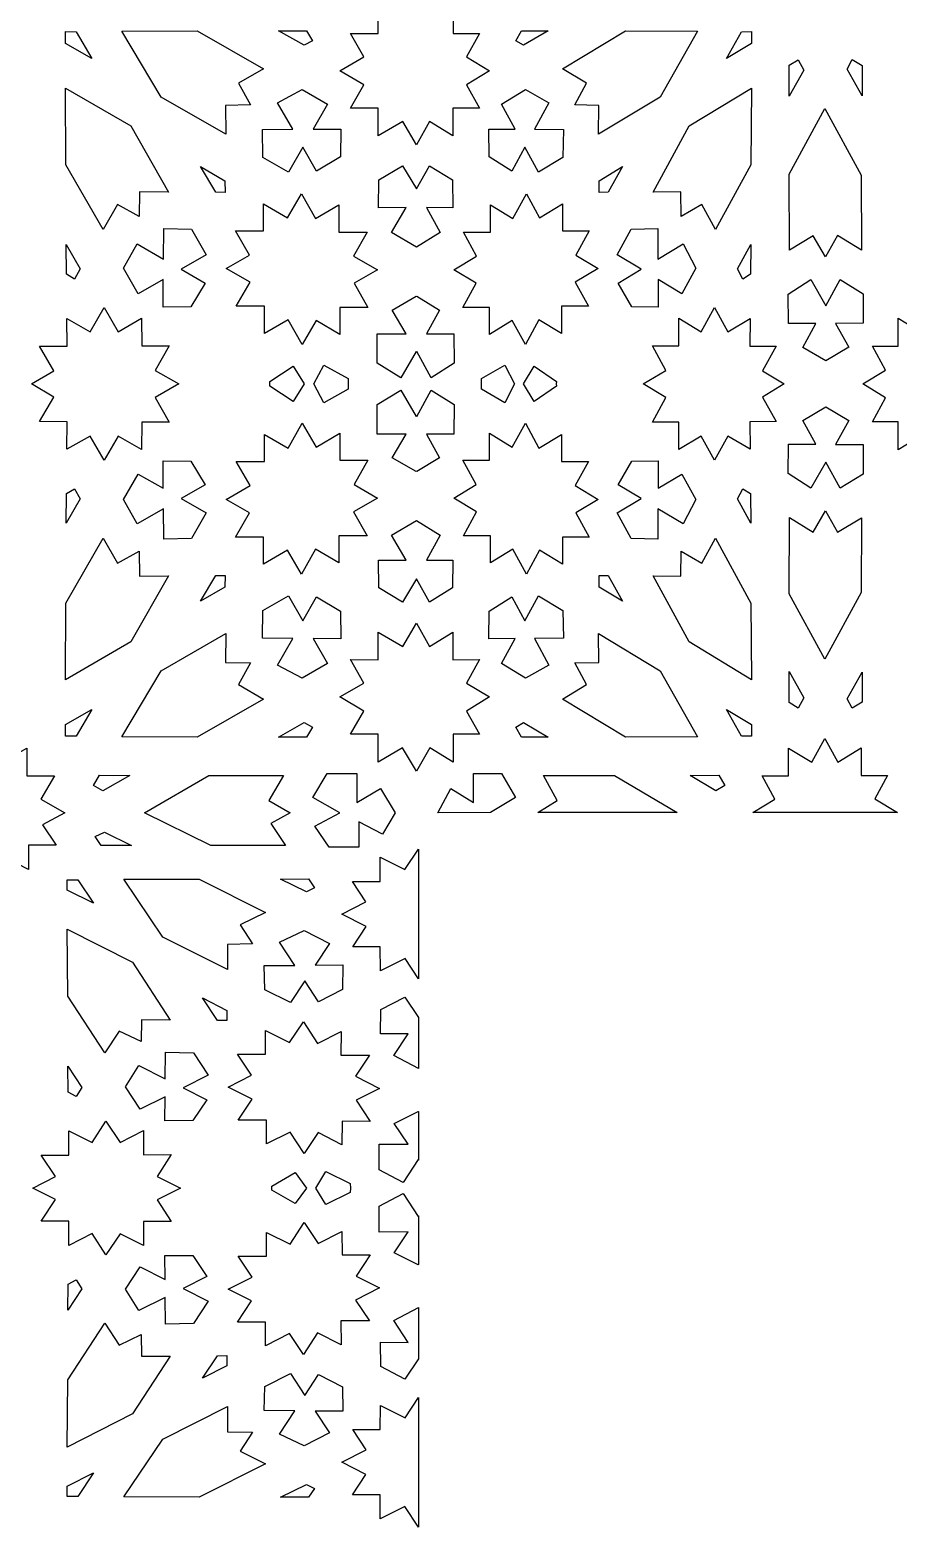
# Model space of a CAD drawing. Extents: x -340 to 340, y -245 to 245.
# Drawn here: x -227.3 to -166.6, y 54.9 to 159.7 of the extents above; entities that cross this region are included whole.
import ezdxf

# ---------------------------------------------------------------- set-up
doc = ezdxf.new("R2010")
doc.units = 0
doc.layers.add('LAYER_1', color=18, linetype='CONTINUOUS')

msp = doc.modelspace()

# ---------------------------------------------------------------- linework, layer by layer
at = {"layer": 'LAYER_1'}
for points in [[(-199.33, 160.38), (-197.69, 161.37), (-197.69, 159.44), (-195.85, 159.44), (-196.75, 157.8), (-195.14, 156.82), (-196.76, 155.84), (-195.86, 154.21), (-197.71, 154.21), (-197.71, 152.28), (-199.35, 153.28), (-200.26, 151.64), (-201.21, 153.28), (-202.93, 152.28), (-202.93, 154.21), (-204.87, 154.21), (-203.93, 155.84), (-205.63, 156.82), (-203.94, 157.8), (-204.88, 159.44), (-202.95, 159.44), (-202.95, 161.37), (-201.23, 160.38), (-200.26, 162.02)], [(-224.07, 159.56), (-222.98, 157.69), (-224.82, 158.74), (-224.82, 159.57)], [(-210.97, 156.96), (-212.72, 155.95), (-211.88, 154.44), (-213.61, 154.4), (-213.6, 152.38), (-218.13, 154.99), (-220.86, 159.61), (-215.59, 159.62)], [(-207.54, 158.93), (-208.11, 158.61), (-209.92, 159.63), (-207.96, 159.63)], [(-191.04, 159.63), (-192.77, 158.61), (-193.31, 158.93), (-192.91, 159.63)], [(-180.6, 159.61), (-183.21, 154.99), (-187.53, 152.38), (-187.51, 154.4), (-189.17, 154.44), (-188.36, 155.95), (-190.04, 156.96), (-185.63, 159.62)], [(-176.82, 158.74), (-178.57, 157.69), (-177.53, 159.56), (-176.81, 159.57)], [(-173.17, 156.88), (-174.18, 155.05), (-174.18, 157.21), (-173.56, 157.6)], [(-169.09, 157.19), (-169.08, 155.08), (-170.12, 156.95), (-169.77, 157.61)], [(-220.25, 152.97), (-217.61, 148.34), (-219.63, 148.36), (-219.66, 146.62), (-221.17, 147.47), (-222.18, 145.71), (-224.78, 150.25), (-224.81, 155.62)], [(-206.48, 154.49), (-207.49, 152.74), (-205.56, 152.75), (-205.58, 150.8), (-207.25, 149.81), (-208.21, 151.48), (-209.21, 149.74), (-211, 150.76), (-211.04, 152.71), (-208.91, 152.73), (-209.97, 154.58), (-208.26, 155.52)], [(-190.99, 154.58), (-192, 152.73), (-189.97, 152.71), (-190.01, 150.76), (-191.72, 149.74), (-192.68, 151.48), (-193.59, 149.81), (-195.18, 150.8), (-195.2, 152.75), (-193.36, 152.74), (-194.32, 154.49), (-192.62, 155.52)], [(-176.86, 150.25), (-179.33, 145.71), (-180.3, 147.47), (-181.74, 146.62), (-181.77, 148.36), (-183.7, 148.34), (-181.17, 152.97), (-176.82, 155.62)], [(-169.15, 149.51), (-169.13, 144.28), (-170.8, 145.29), (-171.65, 143.8), (-172.5, 145.28), (-174.16, 144.26), (-174.19, 149.59), (-171.69, 154.18)], [(-213.66, 149.13), (-213.65, 148.31), (-214.3, 148.32), (-215.36, 150.12)], [(-197.74, 149.19), (-197.72, 147.24), (-199.56, 147.25), (-198.6, 145.51), (-200.26, 144.47), (-202, 145.51), (-200.99, 147.25), (-202.92, 147.24), (-202.9, 149.19), (-201.23, 150.18), (-200.26, 148.56), (-199.34, 150.18)], [(-186.85, 148.32), (-187.48, 148.31), (-187.47, 149.13), (-185.85, 150.12)], [(-207.32, 146.49), (-205.68, 147.44), (-205.68, 145.53), (-203.7, 145.53), (-204.67, 143.86), (-202.99, 142.89), (-204.62, 141.95), (-203.65, 140.25), (-205.61, 140.25), (-205.61, 138.37), (-207.28, 139.34), (-208.25, 137.67), (-209.24, 139.39), (-210.89, 138.44), (-210.88, 140.35), (-212.87, 140.35), (-211.9, 142.02), (-213.57, 142.99), (-211.94, 143.93), (-212.91, 145.63), (-210.96, 145.63), (-210.95, 147.51), (-209.28, 146.54), (-208.31, 148.21)], [(-191.65, 146.54), (-190.05, 147.51), (-190.05, 145.63), (-188.18, 145.63), (-189.11, 143.93), (-187.55, 142.99), (-189.15, 142.02), (-188.23, 140.35), (-190.12, 140.35), (-190.12, 138.44), (-191.69, 139.39), (-192.63, 137.67), (-193.56, 139.34), (-195.15, 138.37), (-195.16, 140.25), (-197.02, 140.25), (-196.09, 141.95), (-197.65, 142.89), (-196.06, 143.86), (-196.98, 145.53), (-195.08, 145.53), (-195.09, 147.44), (-193.52, 146.49), (-192.57, 148.21)], [(-215.99, 145.73), (-214.97, 143.94), (-216.72, 142.93), (-215.05, 141.97), (-216.05, 140.3), (-217.99, 140.29), (-217.97, 142.22), (-219.72, 141.21), (-220.75, 143), (-219.81, 144.71), (-217.96, 143.64), (-217.94, 145.78)], [(-183.37, 143.64), (-181.6, 144.71), (-180.71, 143), (-181.69, 141.21), (-183.35, 142.22), (-183.34, 140.29), (-185.19, 140.3), (-186.14, 141.97), (-184.55, 142.93), (-186.21, 143.94), (-185.24, 145.73), (-183.38, 145.78)], [(-223.79, 142.96), (-224.19, 142.25), (-224.75, 142.58), (-224.76, 144.66)], [(-176.88, 142.58), (-177.42, 142.25), (-177.8, 142.96), (-176.87, 144.66)], [(-169.02, 141.21), (-169.02, 139.15), (-170.94, 139.14), (-170, 137.48), (-171.62, 136.52), (-173.24, 137.46), (-172.31, 139.13), (-174.24, 139.13), (-174.25, 141.19), (-172.67, 142.21), (-171.63, 140.37), (-170.61, 142.22)], [(-198.64, 140.08), (-199.56, 138.42), (-197.64, 138.42), (-197.63, 136.36), (-199.22, 135.34), (-200.23, 137.18), (-200.26, 137.13), (-200.29, 137.18), (-201.35, 135.34), (-203.01, 136.36), (-203, 138.42), (-200.99, 138.42), (-201.96, 140.08), (-200.29, 141.04), (-200.26, 141.03), (-200.24, 141.04)], [(-221.12, 138.56), (-219.49, 139.51), (-219.48, 137.57), (-217.55, 137.58), (-218.54, 135.85), (-216.89, 134.91), (-218.54, 133.96), (-217.55, 132.24), (-219.48, 132.24), (-219.49, 130.31), (-221.12, 131.25), (-222.1, 129.56), (-223.08, 131.26), (-224.71, 130.33), (-224.7, 132.26), (-226.63, 132.27), (-225.63, 133.99), (-227.2, 134.91), (-225.63, 135.82), (-226.63, 137.54), (-224.7, 137.55), (-224.71, 139.49), (-223.08, 138.55), (-222.1, 140.25)], [(-178.48, 138.55), (-176.92, 139.49), (-176.93, 137.55), (-175.09, 137.54), (-176.04, 135.82), (-174.54, 134.91), (-176.04, 133.99), (-175.09, 132.27), (-176.93, 132.26), (-176.92, 130.33), (-178.48, 131.26), (-179.41, 129.56), (-180.35, 131.25), (-181.91, 130.31), (-181.91, 132.24), (-183.75, 132.24), (-182.81, 133.96), (-184.39, 134.91), (-182.81, 135.85), (-183.75, 137.58), (-181.91, 137.57), (-181.91, 139.51), (-180.35, 138.56), (-179.41, 140.25)], [(-163.13, 138.49), (-161.53, 139.46), (-161.53, 137.47), (-159.72, 137.47), (-160.63, 135.82), (-159.12, 134.91), (-160.63, 133.99), (-159.72, 132.35), (-161.53, 132.35), (-161.53, 130.36), (-163.13, 131.32), (-164.04, 129.65), (-164.94, 131.28), (-166.56, 130.3), (-166.56, 132.26), (-168.36, 132.26), (-167.44, 133.93), (-169.03, 134.91), (-167.44, 135.88), (-168.36, 137.55), (-166.56, 137.56), (-166.56, 139.52), (-164.94, 138.54), (-164.04, 140.17)], [(-208.11, 134.91), (-208.89, 133.67), (-210.51, 134.75), (-210.51, 134.91), (-210.51, 135.07), (-208.89, 136.15)], [(-205.04, 135.28), (-205.03, 134.91), (-205.04, 134.54), (-206.74, 133.59), (-207.44, 134.91), (-206.74, 136.22)], [(-193.4, 134.91), (-194.07, 133.59), (-195.7, 134.54), (-195.71, 134.91), (-195.7, 135.28), (-194.07, 136.22)], [(-190.47, 135.07), (-190.48, 134.91), (-190.47, 134.75), (-192.02, 133.67), (-192.77, 134.91), (-192.02, 136.15)], [(-197.63, 133.46), (-197.64, 131.4), (-199.56, 131.4), (-198.64, 129.73), (-200.24, 128.77), (-200.26, 128.79), (-200.29, 128.77), (-201.96, 129.73), (-200.99, 131.4), (-203, 131.4), (-203.01, 133.46), (-201.35, 134.47), (-200.29, 132.63), (-200.26, 132.68), (-200.23, 132.63), (-199.22, 134.47)], [(-170, 132.34), (-170.94, 130.67), (-169.02, 130.67), (-169.02, 128.6), (-170.61, 127.6), (-171.63, 129.44), (-172.67, 127.61), (-174.25, 128.63), (-174.24, 130.69), (-172.31, 130.68), (-173.24, 132.35), (-171.62, 133.3)], [(-207.28, 130.48), (-205.61, 131.45), (-205.61, 129.56), (-203.65, 129.56), (-204.62, 127.86), (-202.99, 126.92), (-204.67, 125.96), (-203.7, 124.28), (-205.68, 124.28), (-205.68, 122.38), (-207.32, 123.33), (-208.31, 121.6), (-209.28, 123.27), (-210.95, 122.3), (-210.96, 124.18), (-212.91, 124.18), (-211.94, 125.88), (-213.57, 126.82), (-211.9, 127.79), (-212.87, 129.47), (-210.88, 129.47), (-210.89, 131.37), (-209.24, 130.42), (-208.25, 132.15)], [(-191.69, 130.42), (-190.12, 131.37), (-190.12, 129.47), (-188.23, 129.47), (-189.15, 127.79), (-187.55, 126.82), (-189.11, 125.88), (-188.18, 124.18), (-190.05, 124.18), (-190.05, 122.3), (-191.65, 123.27), (-192.57, 121.6), (-193.52, 123.33), (-195.09, 122.38), (-195.08, 124.28), (-196.98, 124.28), (-196.06, 125.96), (-197.65, 126.92), (-196.09, 127.86), (-197.02, 129.56), (-195.16, 129.56), (-195.15, 131.45), (-193.56, 130.48), (-192.63, 132.15)], [(-216.05, 129.51), (-215.05, 127.84), (-216.72, 126.88), (-214.97, 125.88), (-215.99, 124.09), (-217.94, 124.03), (-217.96, 126.17), (-219.81, 125.11), (-220.75, 126.81), (-219.72, 128.6), (-217.97, 127.6), (-217.99, 129.53)], [(-183.35, 127.6), (-181.69, 128.6), (-180.71, 126.81), (-181.6, 125.11), (-183.37, 126.17), (-183.38, 124.03), (-185.24, 124.09), (-186.21, 125.88), (-184.55, 126.88), (-186.14, 127.84), (-185.19, 129.51), (-183.34, 129.53)], [(-223.79, 126.86), (-224.76, 125.15), (-224.75, 127.24), (-224.19, 127.57)], [(-176.88, 127.24), (-176.87, 125.15), (-177.8, 126.86), (-177.42, 127.57)], [(-170.8, 124.52), (-169.13, 125.53), (-169.15, 120.31), (-171.69, 115.64), (-174.19, 120.22), (-174.16, 125.56), (-172.5, 124.53), (-171.65, 126.02)], [(-198.6, 124.31), (-199.56, 122.56), (-197.72, 122.58), (-197.74, 120.63), (-199.34, 119.63), (-200.26, 121.26), (-201.23, 119.63), (-202.9, 120.63), (-202.92, 122.58), (-200.99, 122.56), (-202, 124.31), (-200.26, 125.34)], [(-221.17, 122.35), (-219.66, 123.19), (-219.63, 121.46), (-217.61, 121.47), (-220.25, 116.85), (-224.81, 114.19), (-224.78, 119.56), (-222.18, 124.1)], [(-176.86, 119.56), (-176.82, 114.19), (-181.17, 116.85), (-183.7, 121.47), (-181.77, 121.46), (-181.74, 123.19), (-180.3, 122.35), (-179.33, 124.1)], [(-213.66, 120.69), (-215.36, 119.7), (-214.3, 121.5), (-213.65, 121.5)], [(-186.85, 121.5), (-185.85, 119.7), (-187.47, 120.69), (-187.48, 121.5)], [(-208.21, 118.33), (-207.25, 120), (-205.58, 119.01), (-205.56, 117.06), (-207.49, 117.08), (-206.48, 115.33), (-208.26, 114.3), (-209.97, 115.23), (-208.91, 117.09), (-211.04, 117.11), (-211, 119.05), (-209.21, 120.08)], [(-190.01, 119.05), (-189.97, 117.11), (-192, 117.09), (-190.99, 115.23), (-192.62, 114.3), (-194.32, 115.33), (-193.36, 117.08), (-195.2, 117.06), (-195.18, 119.01), (-193.59, 120), (-192.68, 118.33), (-191.72, 120.08)], [(-213.61, 115.41), (-211.88, 115.38), (-212.72, 113.86), (-210.97, 112.85), (-215.59, 110.19), (-220.86, 110.2), (-218.13, 114.83), (-213.6, 117.43)], [(-199.35, 116.53), (-197.71, 117.53), (-197.71, 115.6), (-195.86, 115.61), (-196.76, 113.97), (-195.14, 113), (-196.75, 112.01), (-195.85, 110.38), (-197.69, 110.38), (-197.69, 108.44), (-199.33, 109.43), (-200.26, 107.8), (-201.23, 109.43), (-202.95, 108.44), (-202.95, 110.38), (-204.88, 110.38), (-203.94, 112.01), (-205.63, 113), (-203.93, 113.97), (-204.87, 115.61), (-202.93, 115.6), (-202.93, 117.53), (-201.21, 116.53), (-200.26, 118.17)], [(-183.21, 114.83), (-180.6, 110.2), (-185.63, 110.19), (-190.04, 112.85), (-188.36, 113.86), (-189.17, 115.38), (-187.51, 115.41), (-187.53, 117.43)], [(-173.17, 112.93), (-173.56, 112.22), (-174.18, 112.6), (-174.18, 114.77)], [(-169.09, 112.62), (-169.77, 112.21), (-170.12, 112.87), (-169.08, 114.74)], [(-224.07, 110.25), (-224.82, 110.25), (-224.82, 111.07), (-222.98, 112.12)], [(-207.54, 110.88), (-207.96, 110.18), (-209.92, 110.19), (-208.11, 111.21)], [(-191.04, 110.19), (-192.91, 110.18), (-193.31, 110.88), (-192.77, 111.21)], [(-176.82, 111.07), (-176.81, 110.25), (-177.53, 110.25), (-178.57, 112.12)], [(-229.24, 108.42), (-227.52, 109.42), (-227.52, 107.48), (-225.59, 107.48), (-226.53, 105.85), (-224.85, 104.89), (-226.41, 104.05), (-225.47, 102.62), (-227.4, 102.62), (-227.4, 100.93), (-229.12, 101.8), (-230.07, 100.35), (-231.02, 101.79), (-232.74, 100.92), (-232.75, 102.61), (-234.68, 102.6), (-233.74, 104.03), (-235.47, 104.89), (-233.85, 105.87), (-234.79, 107.5), (-232.86, 107.5), (-232.85, 109.43), (-231.13, 108.43), (-230.18, 110.08)], [(-170.79, 108.43), (-169.15, 109.43), (-169.14, 107.5), (-167.3, 107.5), (-168.19, 105.87), (-166.6, 104.9), (-176.73, 104.9), (-175.18, 105.85), (-176.08, 107.48), (-174.24, 107.48), (-174.24, 109.42), (-172.6, 108.42), (-171.7, 110.08)], [(-220.32, 107.49), (-222.2, 106.43), (-222.85, 106.8), (-222.43, 107.51)], [(-210.58, 105.75), (-209.09, 104.89), (-210.44, 104.13), (-209.42, 102.6), (-214.65, 102.61), (-219.29, 104.89), (-214.78, 107.5), (-209.56, 107.5)], [(-204.44, 107.63), (-204.44, 105.61), (-202.78, 106.59), (-201.75, 104.89), (-202.63, 103.4), (-204.29, 104.26), (-204.3, 102.49), (-206.36, 102.49), (-207.37, 103.95), (-205.63, 104.89), (-207.51, 105.96), (-206.5, 107.63)], [(-193.34, 105.96), (-195.07, 104.9), (-198.77, 104.89), (-197.86, 106.59), (-196.27, 105.61), (-196.27, 107.63), (-194.3, 107.63)], [(-186.4, 107.5), (-182.03, 104.9), (-191.77, 104.9), (-190.41, 105.75), (-191.38, 107.5)], [(-178.69, 106.8), (-179.32, 106.43), (-181.11, 107.49), (-179.1, 107.51)], [(-220.19, 102.61), (-222.31, 102.6), (-222.73, 103.22), (-222.08, 103.54)], [(-200.11, 93.27), (-201.06, 94.7), (-202.78, 93.82), (-202.79, 95.51), (-204.72, 95.51), (-203.78, 96.94), (-205.48, 97.79), (-203.79, 98.66), (-204.73, 100.09), (-202.8, 100.09), (-202.8, 101.78), (-201.08, 100.91), (-200.11, 102.34)], [(-223.95, 100.2), (-222.86, 98.56), (-224.7, 99.48), (-224.7, 100.2)], [(-210.83, 97.92), (-212.59, 97.04), (-211.74, 95.71), (-213.48, 95.68), (-213.47, 93.91), (-218, 96.19), (-220.74, 100.24), (-215.45, 100.25)], [(-207.4, 99.64), (-207.96, 99.36), (-209.78, 100.25), (-207.82, 100.26)], [(-220.13, 94.43), (-217.48, 90.38), (-219.5, 90.39), (-219.53, 88.87), (-221.05, 89.61), (-222.06, 88.08), (-224.66, 92.05), (-224.69, 96.75)], [(-206.34, 95.75), (-207.34, 94.22), (-205.42, 94.24), (-205.43, 92.53), (-207.11, 91.66), (-208.06, 93.13), (-209.07, 91.6), (-210.86, 92.49), (-210.91, 94.2), (-208.77, 94.21), (-209.83, 95.84), (-208.12, 96.66)], [(-213.53, 91.06), (-213.52, 90.35), (-214.17, 90.35), (-215.22, 91.93)], [(-200.11, 90.56), (-200.11, 86.99), (-201.85, 87.89), (-200.84, 89.42), (-202.77, 89.41), (-202.75, 91.12), (-201.08, 91.99)], [(-207.18, 88.75), (-205.53, 89.59), (-205.54, 87.92), (-203.55, 87.92), (-204.52, 86.45), (-202.85, 85.6), (-204.48, 84.78), (-203.5, 83.29), (-205.46, 83.3), (-205.47, 81.65), (-207.14, 82.5), (-208.11, 81.03), (-209.1, 82.54), (-210.75, 81.71), (-210.74, 83.38), (-212.73, 83.38), (-211.76, 84.85), (-213.44, 85.69), (-211.8, 86.52), (-212.78, 88), (-210.82, 88), (-210.81, 89.65), (-209.14, 88.8), (-208.17, 90.26)], [(-215.86, 88.09), (-214.84, 86.52), (-216.59, 85.64), (-214.92, 84.8), (-215.91, 83.34), (-217.86, 83.33), (-217.84, 85.01), (-219.59, 84.14), (-220.62, 85.7), (-219.68, 87.19), (-217.83, 86.27), (-217.81, 88.13)], [(-223.67, 85.66), (-224.07, 85.04), (-224.63, 85.33), (-224.64, 87.16)], [(-200.11, 83.97), (-200.11, 80.57), (-200.14, 80.61), (-201.2, 79), (-202.86, 79.89), (-202.86, 81.69), (-200.84, 81.69), (-201.81, 83.15), (-200.13, 83.98)], [(-220.99, 81.81), (-219.36, 82.64), (-219.36, 80.95), (-217.42, 80.96), (-218.41, 79.44), (-216.76, 78.62), (-218.41, 77.79), (-217.42, 76.28), (-219.36, 76.28), (-219.36, 74.59), (-220.99, 75.42), (-221.98, 73.94), (-222.95, 75.43), (-224.59, 74.61), (-224.58, 76.3), (-226.51, 76.31), (-225.51, 77.81), (-227.09, 78.62), (-225.51, 79.42), (-226.51, 80.92), (-224.58, 80.93), (-224.59, 82.63), (-222.95, 81.81), (-221.98, 83.3)], [(-207.96, 78.62), (-208.75, 77.53), (-210.38, 78.48), (-210.37, 78.62), (-210.38, 78.76), (-208.75, 79.7)], [(-204.9, 78.94), (-204.88, 78.62), (-204.9, 78.3), (-206.6, 77.46), (-207.3, 78.62), (-206.6, 79.77)], [(-200.14, 76.63), (-200.11, 76.67), (-200.11, 73.26), (-200.13, 73.25), (-201.81, 74.09), (-200.84, 75.55), (-202.86, 75.54), (-202.86, 77.35), (-201.2, 78.24)], [(-207.14, 74.74), (-205.47, 75.59), (-205.46, 73.94), (-203.5, 73.94), (-204.48, 72.45), (-202.85, 71.63), (-204.52, 70.78), (-203.55, 69.32), (-205.54, 69.32), (-205.53, 67.65), (-207.18, 68.48), (-208.17, 66.97), (-209.14, 68.43), (-210.81, 67.58), (-210.82, 69.23), (-212.78, 69.23), (-211.8, 70.72), (-213.44, 71.54), (-211.76, 72.39), (-212.73, 73.86), (-210.74, 73.86), (-210.75, 75.52), (-209.1, 74.69), (-208.11, 76.2)], [(-215.91, 73.9), (-214.92, 72.43), (-216.59, 71.59), (-214.84, 70.71), (-215.86, 69.15), (-217.81, 69.1), (-217.83, 70.97), (-219.68, 70.04), (-220.62, 71.54), (-219.59, 73.1), (-217.84, 72.22), (-217.86, 73.91)], [(-223.67, 71.57), (-224.64, 70.08), (-224.63, 71.9), (-224.07, 72.19)], [(-200.11, 66.67), (-201.08, 65.25), (-202.75, 66.12), (-202.77, 67.83), (-200.84, 67.81), (-201.85, 69.34), (-200.11, 70.25)], [(-221.05, 67.62), (-219.53, 68.37), (-219.5, 66.85), (-217.48, 66.86), (-220.13, 62.81), (-224.69, 60.49), (-224.66, 65.19), (-222.06, 69.16)], [(-213.53, 66.17), (-215.22, 65.31), (-214.17, 66.88), (-213.52, 66.89)], [(-208.06, 64.11), (-207.11, 65.58), (-205.43, 64.7), (-205.42, 63), (-207.34, 63.01), (-206.34, 61.48), (-208.12, 60.58), (-209.83, 61.4), (-208.77, 63.02), (-210.91, 63.04), (-210.86, 64.74), (-209.07, 65.64)], [(-200.11, 54.89), (-201.08, 56.32), (-202.8, 55.46), (-202.8, 57.15), (-204.73, 57.15), (-203.79, 58.58), (-205.48, 59.44), (-203.78, 60.3), (-204.72, 61.73), (-202.79, 61.72), (-202.78, 63.41), (-201.06, 62.54), (-200.11, 63.97)], [(-213.48, 61.55), (-211.74, 61.53), (-212.59, 60.2), (-210.83, 59.32), (-215.45, 56.99), (-220.74, 57), (-218, 61.04), (-213.47, 63.33)], [(-223.95, 57.04), (-224.7, 57.03), (-224.7, 57.76), (-222.86, 58.68)], [(-207.4, 57.59), (-207.82, 56.98), (-209.78, 56.98), (-207.96, 57.88)]]:
    msp.add_lwpolyline(points, close=True, dxfattribs=at)

doc.saveas('drawing.dxf')
